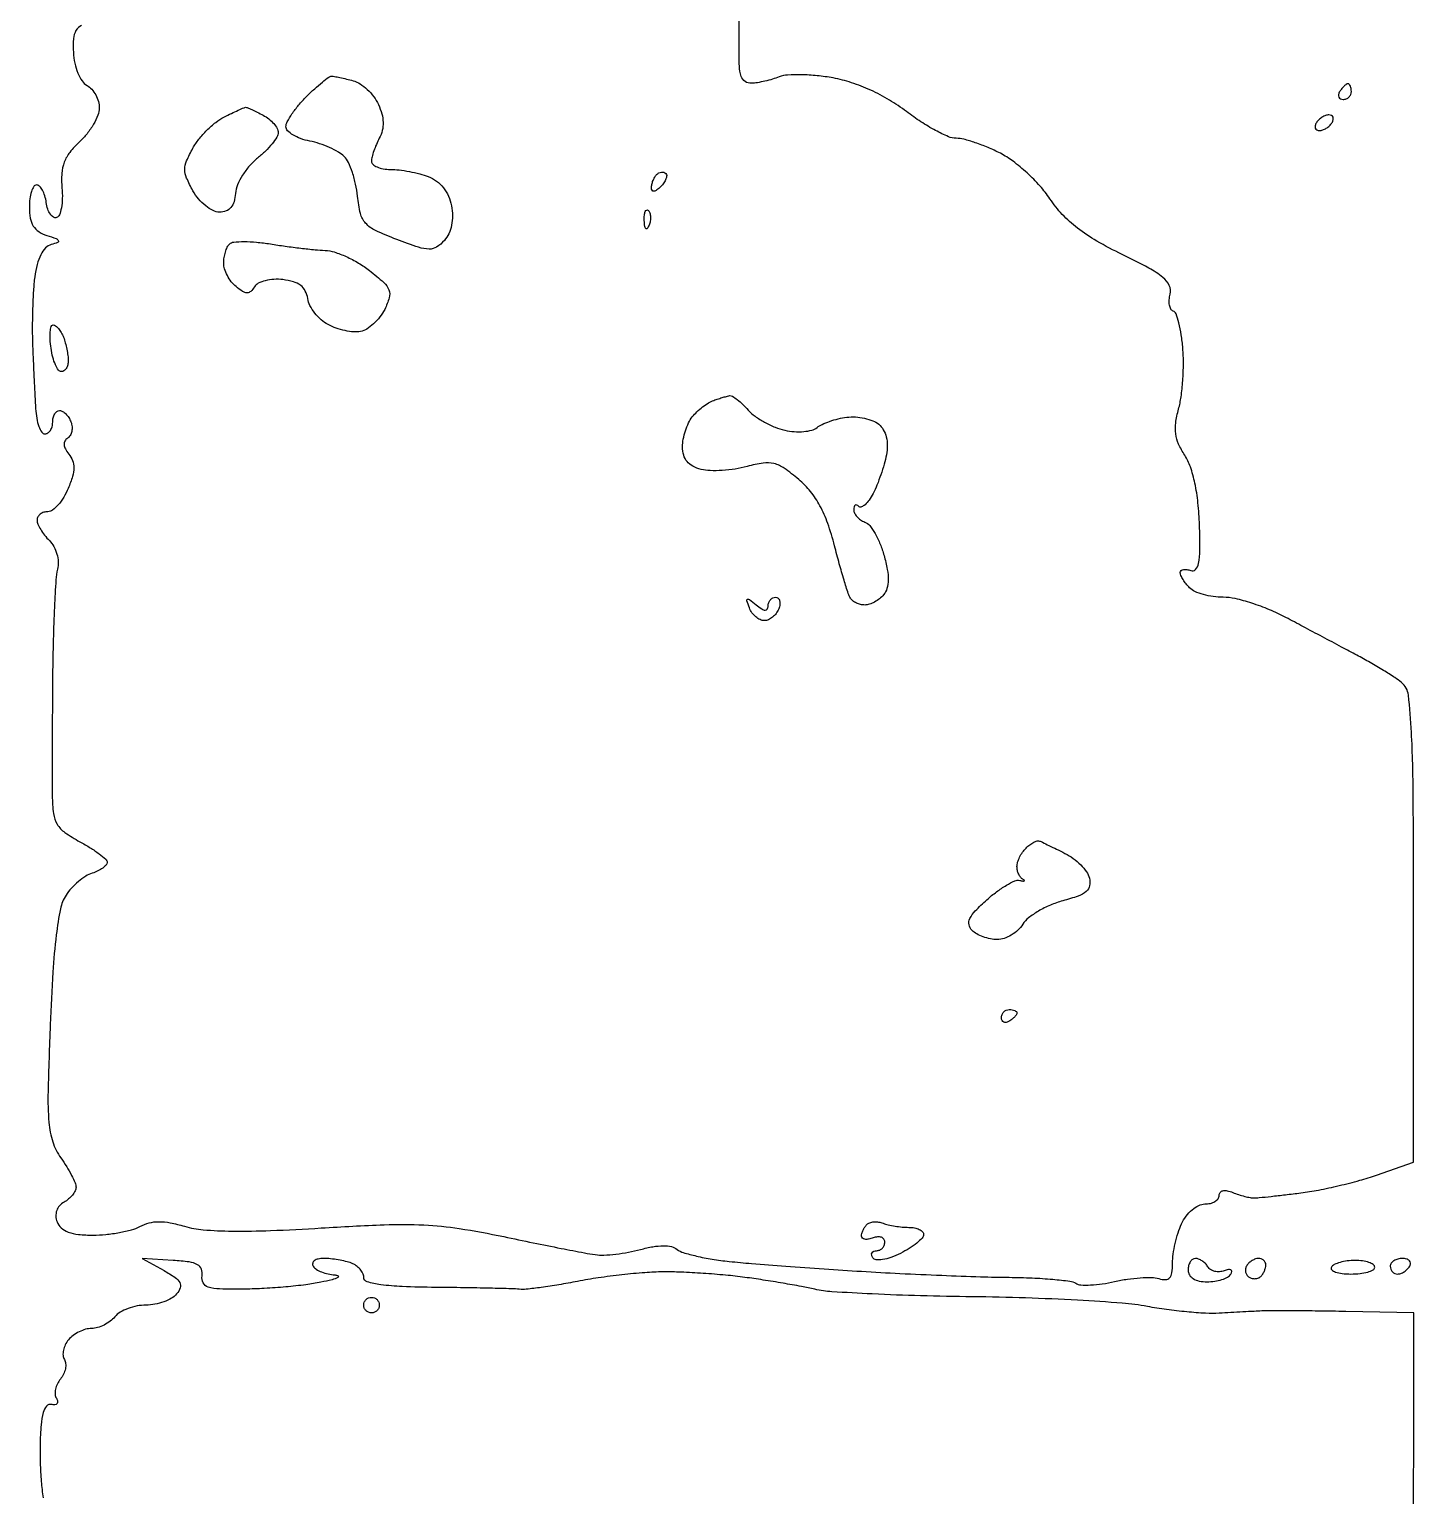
# Model space of a CAD drawing. Extents: x 0 to 102, y 0 to 135.
# Drawn here: x 86.46 to 101.54, y 15.95 to 31.89 of the extents above; entities that cross this region are included whole.
import ezdxf

# ---------------------------------------------------------------- set-up
doc = ezdxf.new("R2010")
doc.units = 0
doc.header["$MEASUREMENT"] = 0

msp = doc.modelspace()

# ---------------------------------------------------------------- linework, layer by layer
for points in [[(87.028245, 31.937678, 0.146501), (86.968474, 31.882203, 0.117442), (86.941599, 31.794674, 0.028364), (86.940472, 31.642059, 0.041037), (86.955671, 31.527018, 0.044708), (86.989287, 31.419392, 0.049467), (87.035461, 31.333023, 0.118242), (87.088522, 31.284026, -0.08346), (87.139821, 31.242819, -0.056355), (87.183215, 31.181379, -0.055236), (87.212646, 31.110181, -0.070522), (87.2226, 31.039957, -0.094697), (87.207515, 30.96102, -0.03795), (87.159132, 30.861755, -0.035832), (87.089216, 30.759783, -0.037701), (87.006538, 30.670681, 0.039254), (86.901813, 30.557115, 0.07573), (86.84101, 30.44975, 0.074918), (86.814559, 30.328364, 0.037697), (86.816188, 30.171209, -0.027073), (86.819867, 30.054756, -0.039267), (86.809496, 29.952462, -0.044737), (86.788346, 29.875729, -0.234807), (86.7573, 29.846738, -0.222058), (86.722956, 29.851827, -0.098354), (86.68961, 29.884829, -0.069682), (86.662202, 29.940799, -0.043817), (86.645666, 30.01185, 0.038382), (86.629538, 30.084721, 0.053191), (86.60345, 30.146285, 0.065793), (86.572044, 30.188599, 0.202946), (86.539916, 30.2022, 0.259864), (86.509647, 30.185329, 0.060496), (86.484323, 30.130545, 0.047486), (86.466924, 30.051719, 0.030595), (86.4612, 29.958267, 0.044067), (86.471626, 29.840203, 0.095715), (86.504155, 29.755585, 0.108386), (86.562681, 29.695682, 0.067684), (86.65155, 29.6532, -0.010351), (86.752105, 29.618593, -0.192686), (86.776574, 29.596568, -0.438987), (86.768723, 29.576333, -0.027303), (86.700453, 29.553801, 0.136673), (86.638387, 29.516945, 0.071996), (86.585926, 29.443387, 0.055678), (86.545494, 29.337434, 0.032125), (86.519811, 29.203218, 0.015916), (86.505857, 29.053633, 0.007349), (86.496773, 28.858387, 0.00727), (86.493224, 28.65268, 0.010018), (86.496426, 28.4679, 0.001303), (86.503707, 28.285816, 0.001022), (86.512522, 28.08839, 0.001033), (86.521476, 27.904792, 0.002541), (86.529018, 27.76995, 0.028983), (86.541602, 27.66462, 0.044128), (86.565722, 27.575767, 0.053966), (86.596672, 27.513467, 0.255843), (86.6304, 27.495, 0.148195), (86.662663, 27.504777, 0.098894), (86.690149, 27.532277, 0.082425), (86.708681, 27.573386, 0.064853), (86.715, 27.6219, -0.057609), (86.720611, 27.670436, -0.076852), (86.737192, 27.711523, -0.095748), (86.76173, 27.739058, -0.164455), (86.790549, 27.7488, -0.136521), (86.822955, 27.739784, -0.061742), (86.857904, 27.712319, -0.054508), (86.889921, 27.672114, -0.049338), (86.913754, 27.624609, -0.07011), (86.925596, 27.573206, -0.073818), (86.922439, 27.521466, -0.081527), (86.905268, 27.477328, -0.121473), (86.876397, 27.447878, 0.12698), (86.847066, 27.417301, 0.149408), (86.83852, 27.378238, 0.107033), (86.852909, 27.330799, 0.046278), (86.890387, 27.276045, -0.081057), (86.932264, 27.204731, -0.096724), (86.94592, 27.128097, -0.069917), (86.931013, 27.033378, -0.024252), (86.884232, 26.902876, -0.036549), (86.835393, 26.805713, -0.044837), (86.775701, 26.723576, -0.051038), (86.714553, 26.666525, -0.163629), (86.662436, 26.649, 0.076161), (86.617875, 26.642173, 0.089385), (86.580062, 26.622374, 0.100745), (86.554784, 26.592925, 0.127821), (86.5458, 26.558357, 0.101337), (86.554791, 26.514453, 0.033154), (86.584874, 26.455266, 0.03147), (86.627913, 26.392284, 0.030766), (86.678819, 26.334695, -0.070278), (86.727759, 26.269656, -0.056716), (86.76115, 26.188754, -0.05705), (86.775361, 26.10296, -0.073409), (86.767677, 26.023488, 0.045221), (86.749874, 25.907692, 0.003992), (86.733827, 25.611853, 0.005198), (86.721151, 25.258008, 0.004025), (86.714454, 24.8724, 0.000736), (86.711337, 24.474969, 0.000782), (86.709465, 24.085323, 0.000744), (86.708876, 23.749808, 0.003596), (86.710196, 23.559188, 0.028491), (86.723997, 23.365359, 0.103846), (86.764329, 23.249503, 0.104799), (86.847635, 23.16022, 0.029302), (87.0111, 23.059416, -0.016019), (87.124532, 22.993558, -0.022955), (87.220221, 22.927534, -0.020102), (87.292077, 22.86822, -0.21328), (87.3072, 22.834379, -0.185911), (87.296128, 22.80563, -0.052418), (87.259721, 22.772996, -0.045176), (87.207441, 22.741957, -0.034552), (87.145568, 22.717502, 0.065305), (87.074727, 22.684345, 0.032871), (86.995056, 22.625779, 0.031967), (86.919414, 22.553376, 0.040852), (86.860158, 22.477291, 0.096097), (86.799828, 22.329867, 0.018846), (86.754226, 22.045738, 0.015016), (86.717218, 21.642066, 0.005501), (86.688348, 21.069636, 0.003332), (86.664523, 20.341886, 0.026524), (86.673591, 20.005773, 0.059259), (86.715757, 19.796024, 0.075646), (86.804559, 19.620236, -0.016561), (86.867436, 19.52544, -0.019316), (86.920554, 19.431343, -0.018641), (86.959033, 19.349183, -0.10052), (86.9688, 19.301094, -0.117709), (86.95945, 19.261927, -0.052687), (86.930515, 19.217175, -0.048098), (86.888325, 19.174129, -0.047314), (86.838467, 19.13967, 0.084567), (86.789158, 19.099882, 0.09686), (86.758584, 19.047701, 0.095713), (86.749704, 18.98733, 0.080576), (86.762918, 18.923966, 0.123062), (86.808215, 18.859335, 0.09111), (86.88368, 18.814826, 0.062706), (86.995552, 18.789113, 0.025173), (87.152613, 18.7812, 0.024511), (87.293755, 18.788123, 0.021095), (87.440877, 18.808887, 0.021631), (87.572884, 18.83919, 0.055682), (87.663637, 18.875453, -0.061372), (87.763343, 18.913989, -0.060702), (87.869797, 18.927361, -0.049554), (87.993866, 18.915499, -0.024193), (88.148341, 18.877251, 0.053465), (88.352731, 18.839156, 0.016324), (88.667367, 18.825052, 0.012979), (89.086318, 18.830835, 0.005785), (89.637515, 18.859152, -0.005923), (90.320959, 18.894075, -0.021725), (90.754196, 18.89224, -0.026878), (91.137336, 18.853248, -0.013035), (91.6218, 18.764474, 0.001486), (91.943595, 18.697792, 0.0018), (92.245808, 18.637236, 0.001521), (92.500485, 18.587962, 0.012408), (92.617483, 18.56869, 0.045018), (92.711998, 18.564106, 0.018021), (92.841266, 18.57415, 0.017661), (92.980677, 18.595063, 0.021299), (93.109703, 18.62484, -0.024033), (93.244832, 18.655248, -0.042796), (93.358324, 18.665232, -0.054265), (93.448069, 18.655664, -0.118646), (93.50992, 18.625723, 0.099738), (93.575273, 18.591016, 0.015584), (93.717213, 18.553528, 0.01681), (93.889722, 18.519737, 0.013946), (94.0752, 18.495125, 0.005672), (94.318296, 18.472528, 0.001694), (94.689607, 18.443524, 0.001698), (95.106794, 18.413782, 0.001837), (95.5134, 18.387682, 0.002775), (95.932348, 18.364669, 0.002177), (96.386895, 18.344214, 0.002201), (96.809843, 18.328891, 0.005407), (97.1208, 18.322361, -0.008373), (97.370341, 18.315639, -0.011377), (97.595139, 18.300685, -0.008429), (97.780942, 18.280908, -0.11432), (97.84457, 18.257642, 0.131446), (97.899377, 18.239674, 0.024808), (98.00565, 18.239057, 0.024979), (98.133255, 18.251054, 0.020624), (98.26757, 18.276181, -0.020198), (98.4062, 18.302237, -0.020078), (98.546756, 18.317085, -0.020401), (98.670371, 18.320089, -0.070362), (98.74935, 18.307587, 0.074163), (98.821289, 18.296757, 0.215577), (98.866067, 18.31693, 0.149628), (98.890681, 18.371201, 0.0322), (98.8974, 18.475418, -0.036124), (98.904433, 18.572633, -0.020178), (98.92624, 18.689303, -0.020043), (98.95796, 18.806085, -0.030567), (98.99558, 18.904119, -0.055026), (99.044696, 18.98653, -0.054921), (99.110632, 19.056303, -0.060174), (99.182607, 19.103842, -0.116401), (99.24938, 19.1196, 0.058262), (99.308898, 19.126559, 0.077392), (99.359286, 19.14711, 0.09611), (99.393047, 19.177528, 0.162867), (99.405, 19.213251, -0.169502), (99.416444, 19.24604, -0.172909), (99.445713, 19.264257, -0.106912), (99.492672, 19.264318, -0.045425), (99.55305, 19.245475, 0.018557), (99.615939, 19.222076, 0.016828), (99.682462, 19.202556, 0.017121), (99.74317, 19.189137, 0.050544), (99.7857, 19.18563, 0.020344), (99.839276, 19.188815, 0.001937), (99.969705, 19.202422, 0.002471), (100.125127, 19.220022, 0.001945), (100.2933, 19.240572, 0.016644), (100.48437, 19.271164, 0.009853), (100.710087, 19.319689, 0.009854), (100.933674, 19.377059, 0.016672), (101.11815, 19.434978), (101.52, 19.576025), (101.52, 22.129253, 0.001482), (101.515755, 23.561295, 0.010762), (101.496873, 24.249002, 0.016495), (101.463599, 24.654073, 0.193131), (101.389554, 24.790743, 0.028465), (101.316519, 24.844646, 0.007363), (101.192851, 24.922901, 0.007466), (101.048967, 25.00808, 0.007545), (100.903104, 25.088618, 0.000264), (100.736958, 25.176998, 0.000137), (100.529421, 25.287183, 0.000136), (100.316177, 25.400248, 0.000207), (100.130912, 25.498316, 0.023031), (99.952136, 25.582563, 0.020441), (99.759182, 25.65375, 0.020943), (99.580155, 25.703431, 0.057265), (99.449882, 25.7184, -0.034363), (99.341044, 25.725889, -0.033243), (99.233016, 25.748222, -0.03508), (99.140839, 25.780875, -0.093979), (99.08352, 25.81992, -0.029014), (99.044667, 25.863564, -0.030497), (99.011821, 25.91072, -0.032027), (98.988777, 25.95462, -0.105226), (98.982, 25.986465, -0.210365), (98.99129, 26.007569, -0.139404), (99.015315, 26.019604, -0.08966), (99.051962, 26.019917, -0.049066), (99.095413, 26.007969, 0.303865), (99.148223, 26.019977, 0.142477), (99.18171, 26.085227, 0.047565), (99.195657, 26.229973, 0.008341), (99.19136, 26.503884, 0.018516), (99.174588, 26.745173, 0.025774), (99.140534, 26.958967, 0.029418), (99.091852, 27.13603, 0.063311), (99.029964, 27.262982, -0.04061), (98.963445, 27.385074, -0.07137), (98.932266, 27.495502, -0.067477), (98.93251, 27.614468, -0.032715), (98.963121, 27.763773, 0.033333), (98.990577, 27.898543, 0.01601), (99.008609, 28.074149, 0.015795), (99.01578, 28.259284, 0.021758), (99.009726, 28.4256, 0.017618), (98.99265, 28.573278, 0.025539), (98.966391, 28.701874, 0.02348), (98.935654, 28.801436, 0.228113), (98.905004, 28.831506, -0.189904), (98.879694, 28.852939, -0.079285), (98.864757, 28.895907, -0.062627), (98.861839, 28.952778, -0.045515), (98.872246, 29.015348, 0.180838), (98.862745, 29.108144, 0.105891), (98.792426, 29.196749, 0.049851), (98.639836, 29.298772, 0.010086), (98.348835, 29.446426, -0.018349), (98.074053, 29.591609, -0.033457), (97.863263, 29.73264, -0.039458), (97.698315, 29.881874, -0.043), (97.564015, 30.051198, 0.036562), (97.456511, 30.190376, 0.024335), (97.31476, 30.333826, 0.024527), (97.162736, 30.460232, 0.043242), (97.024316, 30.546663, 0.018113), (96.890119, 30.609107, 0.01795), (96.751356, 30.661878, 0.018132), (96.626877, 30.699193, 0.063833), (96.544136, 30.7098, -0.102516), (96.458757, 30.727491, -0.020999), (96.319337, 30.794947, -0.02129), (96.161215, 30.888699, -0.018592), (96.004113, 30.99966, 0.028761), (95.817538, 31.125833, 0.02694), (95.613686, 31.232802, 0.027575), (95.405042, 31.314746, 0.034842), (95.204197, 31.365912, 0.019481), (95.031258, 31.390431, 0.02026), (94.859187, 31.401003, 0.020442), (94.710248, 31.39802, 0.078222), (94.6199, 31.378098, -0.021394), (94.546919, 31.35307, -0.015114), (94.463092, 31.331006, -0.015291), (94.381536, 31.314766, -0.030857), (94.316383, 31.307946, -0.161756), (94.248487, 31.327333, -0.163379), (94.206021, 31.383424, -0.071775), (94.185595, 31.495151, -0.013426), (94.183368, 31.70385, 0.004137), (94.184768, 31.880857, 0.002874), (94.183544, 32.080849, 0.002898)], [(101.51808, 14.558685), (101.523085, 17.9352), (100.781293, 17.950283, 0.001508), (100.484867, 17.955416, 0.001844), (100.207699, 17.958357, 0.001538), (99.97465, 17.959253, 0.013149), (99.8703, 17.956589, 0.000479), (99.78517, 17.952091, 0.000172), (99.663823, 17.945522, 0.00017), (99.530768, 17.938227, 0.000202), (99.405, 17.931239, -0.027138), (99.258016, 17.930996, -0.01033), (99.053581, 17.946001, -0.010195), (98.831648, 17.971482, -0.012299), (98.624478, 18.004767, 0.026654), (98.351111, 18.040674, 0.005477), (97.865501, 18.072945, 0.005748), (97.299796, 18.097799, 0.005378), (96.720978, 18.110335, -0.004102), (96.15591, 18.12113, -0.005129), (95.631775, 18.140827, -0.004176), (95.192798, 18.165512, -0.039214), (95.0058, 18.192419, 0.00944), (94.859929, 18.222357, 0.00382), (94.659998, 18.257893, 0.003778), (94.444231, 18.29287, 0.004791), (94.2444, 18.321759, 0.0103), (94.035499, 18.345549, 0.006552), (93.791526, 18.365031, 0.006581), (93.551548, 18.377863, 0.012127), (93.3561, 18.380992, 0.016914), (93.15783, 18.372645, 0.008494), (92.908249, 18.349396, 0.008424), (92.650693, 18.316582, 0.012345), (92.4255, 18.278331, -0.006544), (92.221849, 18.241302, -0.007906), (92.029731, 18.212078, -0.006853), (91.867682, 18.192301, -0.052299), (91.791, 18.192054, 0.018421), (91.70703, 18.197471, 0.001295), (91.471503, 18.203362, 0.001831), (91.190532, 18.208631, 0.001379), (90.88155, 18.212441, -0.007346), (90.51848, 18.221253, -0.025139), (90.283357, 18.242288, -0.035203), (90.135541, 18.273774, -0.334319), (90.099, 18.322316, 0.113776), (90.089094, 18.365286, 0.06587), (90.059691, 18.409707, 0.060508), (90.016349, 18.448782, 0.061677), (89.965181, 18.476049, 0.032243), (89.901919, 18.495753, 0.01714), (89.821534, 18.512316, 0.016993), (89.737895, 18.523671, 0.025245), (89.664088, 18.5274, 0.050093), (89.603686, 18.521333, 0.108954), (89.56131, 18.502549, 0.184715), (89.543479, 18.474803, 0.192174), (89.5491, 18.4428, 0.115593), (89.582173, 18.409617, 0.044788), (89.640475, 18.380193, 0.041292), (89.711957, 18.358447, 0.040108), (89.786743, 18.348471, -0.138338), (89.819248, 18.337433, -0.565625), (89.818246, 18.321039, -0.057743), (89.754035, 18.29651, -0.011393), (89.6337, 18.268747, -0.019755), (89.469537, 18.241502, -0.00871), (89.250721, 18.21788, -0.008605), (89.017566, 18.200851, -0.011439), (88.805141, 18.193875, -0.008607), (88.53106, 18.195867, -0.068614), (88.406469, 18.216165, -0.200008), (88.351888, 18.261518, -0.163696), (88.339841, 18.33705, 0.127736), (88.333372, 18.410596, 0.185507), (88.29142, 18.459535, 0.090679), (88.199837, 18.489317, 0.017659), (88.0263, 18.506419), (87.6879, 18.527737), (87.926207, 18.395003, -0.021599), (88.047247, 18.320561, -0.120431), (88.098058, 18.264523, -0.213053), (88.102372, 18.208577, -0.087691), (88.063898, 18.141034, -0.089543), (88.008628, 18.094532, -0.04312), (87.92437, 18.055413, -0.040908), (87.826819, 18.02876, -0.046267), (87.7302, 18.0198, 0.04824), (87.633234, 18.010423, 0.041514), (87.534649, 17.982523, 0.04355), (87.448934, 17.94156, 0.086518), (87.3918, 17.8929, -0.059806), (87.340557, 17.844332, -0.043899), (87.273803, 17.803277, -0.044601), (87.202559, 17.775274, -0.071461), (87.138, 17.766, 0.069729), (87.073661, 17.756984, 0.04459), (87.003101, 17.729812, 0.044083), (86.937336, 17.689959, 0.061364), (86.887276, 17.642806, 0.059674), (86.852419, 17.588843, 0.061705), (86.831772, 17.528772, 0.068447), (86.827722, 17.471927, 0.122613), (86.8419, 17.4276, -0.119537), (86.856289, 17.383536, -0.068878), (86.852932, 17.327517, -0.062511), (86.833276, 17.268648, -0.06148), (86.7996, 17.2161, 0.06043), (86.765847, 17.163673, 0.062048), (86.745976, 17.105156, 0.068637), (86.742287, 17.049652, 0.121309), (86.756305, 17.00621, -0.090635), (86.76911, 16.973468, -0.225864), (86.762853, 16.949192, -0.199629), (86.738968, 16.936751, -0.072803), (86.700138, 16.939054, 0.275219), (86.648174, 16.921106, 0.108094), (86.611399, 16.851448, 0.04973), (86.588443, 16.71853, 0.012594), (86.578254, 16.499327, 0.013661), (86.579432, 16.304841, 0.012222), (86.591096, 16.103328, 0.012358), (86.610475, 15.922867, 0.036919)]]:
    msp.add_lwpolyline(points, format="xyb")
for points in [[(89.750986, 31.385445, -0.040695), (89.781289, 31.382294, -0.006298), (89.840536, 31.370436, -0.006988), (89.910202, 31.354557, -0.006026), (89.982937, 31.335975, -0.078033), (90.058839, 31.302267, -0.044581), (90.138084, 31.24041, -0.043219), (90.20852, 31.162101, -0.054707), (90.258276, 31.078495, -0.039584), (90.295683, 30.975509, -0.060387), (90.30975, 30.881573, -0.066689), (90.300519, 30.794118, -0.063348), (90.268589, 30.710527, 0.020907), (90.236058, 30.643111, 0.019707), (90.208566, 30.571887, 0.020114), (90.189264, 30.506907, 0.06221), (90.1836, 30.461562, 0.212145), (90.198919, 30.427081, 0.080685), (90.24411, 30.397885, 0.061403), (90.310727, 30.378011, 0.041842), (90.389593, 30.3714, -0.02991), (90.48336, 30.365786, -0.017059), (90.59557, 30.3484, -0.016994), (90.7077, 30.323111, -0.026886), (90.801526, 30.293102, -0.068623), (90.890886, 30.244243, -0.065522), (90.965282, 30.172357, -0.063302), (91.020566, 30.081222, -0.05694), (91.053747, 29.975852, -0.045704), (91.064648, 29.867175, -0.053046), (91.054549, 29.763783, -0.057432), (91.024409, 29.67225, -0.074766), (90.975962, 29.59864, -0.068498), (90.891561, 29.527164, -0.148107), (90.810409, 29.504546, -0.075896), (90.696099, 29.524612, -0.009382), (90.457234, 29.610191, -0.018019), (90.226992, 29.707218, -0.099923), (90.119345, 29.786373, -0.125484), (90.063048, 29.892454, -0.035295), (90.031521, 30.078709, 0.028853), (90.011163, 30.209158, 0.028096), (89.975803, 30.337584, 0.029271), (89.931847, 30.446564, 0.086084), (89.885445, 30.512441, 0.064978), (89.823281, 30.560252, 0.026543), (89.728212, 30.608877, 0.025717), (89.619195, 30.650945, 0.029875), (89.51171, 30.679208, -0.036744), (89.41267, 30.706709, -0.049995), (89.328996, 30.746532, -0.060416), (89.271175, 30.791854, -0.198889), (89.253, 30.835739, -0.124407), (89.266736, 30.890091, -0.025589), (89.318517, 30.975263, -0.025455), (89.390655, 31.070487, -0.021549), (89.476036, 31.163564, -0.011062), (89.565255, 31.248919, -0.015543), (89.648805, 31.320744, -0.011744), (89.720456, 31.375837, -0.16504)], [(100.805893, 31.302, 0.151918), (100.788065, 31.296455, 0.038439), (100.764186, 31.277149, 0.035638), (100.739057, 31.249783, 0.029505), (100.7163, 31.2174, 0.082592), (100.703059, 31.185074, 0.161196), (100.705691, 31.157651, 0.182303), (100.723579, 31.139423, 0.108972), (100.753607, 31.1328, 0.093332), (100.787807, 31.13924, 0.09642), (100.816882, 31.157651, 0.099167), (100.836342, 31.18512, 0.105053), (100.8432, 31.2174, 0.042167), (100.840464, 31.249789, 0.061769), (100.832241, 31.277149, 0.081139), (100.820159, 31.295701, 0.210953)], [(88.814412, 31.046953, -0.112144), (88.831671, 31.043871, -0.006433), (88.881346, 31.022108, -0.00955), (88.940132, 30.994081, -0.006853), (89.004762, 30.960623, -0.043541), (89.067367, 30.919747, -0.046766), (89.120331, 30.869516, -0.051833), (89.156785, 30.817893, -0.128518), (89.1684, 30.773451, -0.139512), (89.154214, 30.7236, -0.030974), (89.102432, 30.650511, -0.029886), (89.029794, 30.570652, -0.024962), (88.943827, 30.494788, 0.046161), (88.856776, 30.411152, 0.038779), (88.78079, 30.308158, 0.040444), (88.726042, 30.202291, 0.080896), (88.704165, 30.11091, -0.05217), (88.687849, 30.020105, -0.105971), (88.653669, 29.956511, -0.125814), (88.600988, 29.919207, -0.091714), (88.530132, 29.9061, -0.117176), (88.459837, 29.922803, -0.052816), (88.379648, 29.974441, -0.048245), (88.302609, 30.049752, -0.047609), (88.241044, 30.13875, -0.026093), (88.17256, 30.277724, -0.101396), (88.153263, 30.3712, -0.10181), (88.172322, 30.464531, -0.026421), (88.240357, 30.602826, -0.041121), (88.30518, 30.699177, -0.028215), (88.393163, 30.797328, -0.028523), (88.489331, 30.88279, -0.050305), (88.578757, 30.939979, -0.004347), (88.66075, 30.980577, -0.006232), (88.73417, 31.015015, -0.003556), (88.796482, 31.042768, -0.091566)], [(100.599386, 30.9636, 0.085235), (100.563158, 30.957379, 0.053414), (100.524278, 30.938749, 0.051777), (100.488773, 30.911362, 0.064269), (100.4625, 30.879, 0.076764), (100.44881, 30.84665, 0.154201), (100.450424, 30.819251, 0.186277), (100.46677, 30.801104, 0.117858), (100.494814, 30.7944, 0.085235), (100.531042, 30.800621, 0.053414), (100.569922, 30.819251, 0.051777), (100.605427, 30.846638, 0.064269), (100.6317, 30.879, 0.076764), (100.64539, 30.91135, 0.154201), (100.643776, 30.938749, 0.186277), (100.62743, 30.956896, 0.117858)], [(93.38571, 30.32769, -0.212536), (93.394985, 30.303531, -0.080535), (93.387173, 30.267412, -0.061283), (93.364433, 30.225403, -0.041736), (93.32931, 30.18387, -0.034019), (93.28783, 30.147681, -0.131573), (93.25649, 30.134881, -0.290264), (93.237125, 30.143972, -0.142677), (93.2292, 30.17118, -0.054831), (93.233336, 30.208785, -0.038674), (93.245767, 30.249488, -0.039129), (93.263994, 30.287033, -0.063896), (93.2856, 30.315, -0.075941), (93.31044, 30.333256, -0.089268), (93.338272, 30.341993, -0.100736), (93.364696, 30.340015, -0.128169)], [(93.195712, 29.925487, -0.126455), (93.212061, 29.897829, -0.060344), (93.218758, 29.856772, -0.05415), (93.215592, 29.809603, -0.051402), (93.202391, 29.763337, -0.054073), (93.183648, 29.728087, -0.470617), (93.16823, 29.726628, -0.168741), (93.156274, 29.751311, -0.018894), (93.151279, 29.81445, -0.028489), (93.152209, 29.873347, -0.077125), (93.161576, 29.913954, -0.208169), (93.177197, 29.929397, -0.296942)], [(89.083264, 29.560952, 0.005944), (89.244864, 29.536607, 0.005126), (89.415173, 29.514793, 0.005165), (89.570051, 29.498188, 0.014881), (89.677815, 29.490987, -0.068776), (89.77862, 29.473237, -0.02856), (89.907884, 29.423289, -0.027592), (90.042308, 29.353134, -0.031933), (90.16148, 29.2716, -0.017022), (90.316621, 29.141481, -0.116979), (90.372929, 29.060218, -0.166356), (90.376576, 28.976161, -0.044086), (90.326741, 28.849349, -0.048189), (90.274916, 28.76648, -0.043082), (90.206389, 28.691623, -0.045583), (90.132374, 28.635087, -0.093003), (90.064606, 28.608355, -0.067259), (89.990408, 28.6042, -0.032527), (89.896098, 28.617819, -0.031532), (89.798089, 28.6451, -0.039237), (89.711494, 28.683043, -0.057577), (89.634594, 28.736381, -0.046455), (89.565541, 28.809545, -0.048092), (89.514015, 28.890369, -0.082596), (89.489963, 28.966337, 0.083671), (89.463584, 29.049043, 0.111159), (89.413054, 29.109386, 0.092021), (89.33354, 29.14965, 0.042916), (89.21988, 29.172624, 0.042833), (89.121393, 29.175388, 0.047994), (89.027676, 29.16089, 0.053941), (88.951829, 29.132586, 0.138952), (88.909077, 29.093464, -0.066767), (88.869261, 29.044917, -0.194528), (88.82954, 29.02968, -0.139933), (88.781221, 29.044416, -0.029669), (88.709548, 29.097049, -0.055993), (88.658518, 29.150076, -0.043319), (88.615371, 29.217726, -0.044494), (88.585905, 29.288957, -0.075972), (88.5762, 29.352459, -0.038603), (88.580842, 29.412489, -0.034977), (88.594681, 29.473163, -0.036766), (88.614949, 29.52578, -0.086267), (88.639114, 29.560114, -0.176032), (88.684468, 29.581295, -0.021634), (88.795536, 29.586313, -0.023464), (88.932663, 29.580133, -0.017368)], [(86.720601, 28.6794, -0.167141), (86.747574, 28.670124, -0.052648), (86.778694, 28.640091, -0.045902), (86.80871, 28.596796, -0.037035), (86.832849, 28.545581, -0.024761), (86.852522, 28.485591, -0.016939), (86.869116, 28.415827, -0.017107), (86.88055, 28.347337, -0.032815), (86.8842, 28.291781, -0.060622), (86.878617, 28.2459, -0.079282), (86.862169, 28.207044, -0.097284), (86.837806, 28.181029, -0.157335), (86.809202, 28.1718, -0.246404), (86.777816, 28.188267, -0.047041), (86.745293, 28.246354, -0.04044), (86.716685, 28.32838, -0.027258), (86.696954, 28.4256, -0.022203), (86.687061, 28.522901, -0.037476), (86.688535, 28.604846, -0.045379), (86.699396, 28.663339, -0.335974)], [(94.083238, 27.911321, -0.180381), (94.111005, 27.904966, -0.021997), (94.162495, 27.867744, -0.023811), (94.221703, 27.816074, -0.017526), (94.28236, 27.753595, 0.053013), (94.357289, 27.686633, 0.029911), (94.460434, 27.621452, 0.029537), (94.573605, 27.56752, 0.042389), (94.679638, 27.534612, 0.037037), (94.782276, 27.519922, 0.037877), (94.885182, 27.520703, 0.040686), (94.973871, 27.535438, 0.110656), (95.030415, 27.563904, -0.063427), (95.084971, 27.598117, -0.02482), (95.16754, 27.631461, -0.024088), (95.261517, 27.659096, -0.027573), (95.353588, 27.676107, -0.047425), (95.447473, 27.679187, -0.038953), (95.546846, 27.665198, -0.040469), (95.636801, 27.637508, -0.078464), (95.701304, 27.599183, -0.088118), (95.751464, 27.539907, -0.069842), (95.783191, 27.462069, -0.062149), (95.794639, 27.369813, -0.047084), (95.784976, 27.268174, -0.021935), (95.761122, 27.167541, -0.013498), (95.724714, 27.051329, -0.013527), (95.682409, 26.93813, -0.023473), (95.64043, 26.846992, -0.032288), (95.59759, 26.776028, -0.058123), (95.552632, 26.72516, -0.09014), (95.51272, 26.70063, -0.297511), (95.48392, 26.70668, 0.09794), (95.462908, 26.720753, 0.243265), (95.444991, 26.719274, 0.190806), (95.432735, 26.702608, 0.064339), (95.4288, 26.672151, 0.117341), (95.437783, 26.634401, 0.065413), (95.464529, 26.595126, 0.059617), (95.503921, 26.560353, 0.059494), (95.550432, 26.535828, -0.135178), (95.603117, 26.496998, -0.03616), (95.66199, 26.409948, -0.033903), (95.717021, 26.297346, -0.029358), (95.759401, 26.172845, -0.021244), (95.79444, 26.021093, -0.049124), (95.804508, 25.904682, -0.067677), (95.791183, 25.814722, -0.102993), (95.75431, 25.745169, -0.052123), (95.710706, 25.702554, -0.042529), (95.656266, 25.666515, -0.044159), (95.599774, 25.641861, -0.080986), (95.550334, 25.6338, -0.059113), (95.504289, 25.639263, -0.05061), (95.458183, 25.655433, -0.053071), (95.418862, 25.679244, -0.091931), (95.393272, 25.707443, -0.060558), (95.369679, 25.758535, -0.004492), (95.323768, 25.905567, -0.006184), (95.272609, 26.08261, -0.004653), (95.220578, 26.278493, 0.021946), (95.146779, 26.522054, 0.039382), (95.062244, 26.71298, 0.045822), (94.959434, 26.86749, 0.046633), (94.830746, 26.9997, 0.023801), (94.673877, 27.120971, 0.091199), (94.562055, 27.172068, 0.09876), (94.444126, 27.17795, 0.030599), (94.269491, 27.141052, -0.028473), (94.140381, 27.1132, -0.022999), (93.99937, 27.09769, -0.023572), (93.867586, 27.095525, -0.053851), (93.769245, 27.109214, -0.059024), (93.67891, 27.14361, -0.100104), (93.616291, 27.19438, -0.104398), (93.579963, 27.26383, -0.068581), (93.5676, 27.353542, -0.045969), (93.575333, 27.437475, -0.032257), (93.598664, 27.529524, -0.032684), (93.632814, 27.615505, -0.056837), (93.67335, 27.680599, -0.035382), (93.723126, 27.734975, -0.025967), (93.785313, 27.788091, -0.026442), (93.849776, 27.832391, -0.05154), (93.906, 27.859289, -0.007081), (93.958276, 27.877141, -0.007343), (94.01041, 27.893282, -0.00712), (94.055907, 27.905937, -0.031299)], [(94.369363, 25.635407, 0.025256), (94.428228, 25.591376, 0.125429), (94.466839, 25.577624, 0.296009), (94.489284, 25.589394, 0.128765), (94.4982, 25.623441, -0.08498), (94.504408, 25.659704, -0.093486), (94.522271, 25.690506, -0.100417), (94.548887, 25.711106, -0.115131), (94.580145, 25.7184, -0.184534), (94.607266, 25.708038, -0.147206), (94.623714, 25.681123, -0.100118), (94.626042, 25.640091, -0.055937), (94.613394, 25.5915, -0.068785), (94.586652, 25.542985, -0.062945), (94.547043, 25.501877, -0.066733), (94.50113, 25.474044, -0.10329), (94.4559, 25.4646, -0.111538), (94.410331, 25.474893, -0.066117), (94.363408, 25.505392, -0.061053), (94.322303, 25.55037, -0.063104), (94.293815, 25.603466, -0.012731), (94.266792, 25.679629, -0.389672), (94.274484, 25.696505, -0.27071), (94.296631, 25.693638, -0.008807)], [(97.451593, 23.067284, -0.00939), (97.482453, 23.053131, -0.001014), (97.553087, 23.018943, -0.001245), (97.637014, 22.977851, -0.001003), (97.727024, 22.933279, -0.043393), (97.816364, 22.878684, -0.039021), (97.898412, 22.807693, -0.041184), (97.961927, 22.731856, -0.090018), (97.993778, 22.663372, -0.115442), (97.995903, 22.581382, -0.167102), (97.959268, 22.51958, -0.090888), (97.871277, 22.468816, -0.019744), (97.703218, 22.416366, 0.03447), (97.568623, 22.369971, 0.03225), (97.438528, 22.304649, 0.033859), (97.330796, 22.23134, 0.087057), (97.268063, 22.161512, -0.066885), (97.215613, 22.098196, -0.051987), (97.143883, 22.044619, -0.053134), (97.064765, 22.008192, -0.081508), (96.99047, 21.996, -0.049453), (96.916442, 22.00334, -0.037905), (96.838113, 22.025307, -0.038905), (96.767295, 22.057526, -0.07028), (96.716472, 22.095768, -0.150827), (96.684221, 22.156819, -0.160673), (96.693104, 22.223713, -0.079843), (96.751763, 22.307643, -0.018161), (96.877329, 22.428222, -0.021613), (96.984237, 22.515669, -0.027813), (97.08994, 22.58595, -0.027818), (97.181841, 22.633275, -0.163261), (97.235127, 22.638419, 0.014723), (97.269915, 22.63144, 0.134903), (97.285117, 22.63296, 0.570612), (97.286199, 22.639424, 0.047463), (97.26885, 22.651416, -0.102908), (97.244548, 22.672516, -0.055273), (97.224038, 22.706712, -0.051652), (97.210111, 22.747826, -0.055908), (97.2054, 22.78983, -0.075213), (97.212436, 22.836342, -0.038467), (97.234229, 22.891354, -0.037128), (97.265982, 22.945759, -0.045751), (97.303543, 22.990903, -0.034092), (97.344779, 23.026869, -0.043224), (97.387517, 23.053824, -0.049185), (97.425704, 23.068988, -0.174466)], [(97.1208, 21.2346, -0.042167), (97.153189, 21.231864, -0.061769), (97.180549, 21.223641, -0.081139), (97.199101, 21.211559, -0.210953), (97.2054, 21.197293, -0.151918), (97.199855, 21.179465, -0.038439), (97.180549, 21.155586, -0.035638), (97.153183, 21.130457, -0.029505), (97.1208, 21.1077, -0.082592), (97.088474, 21.094459, -0.161196), (97.061051, 21.097091, -0.182303), (97.042823, 21.114979, -0.108972), (97.0362, 21.145007, -0.093332), (97.04264, 21.179207, -0.09642), (97.061051, 21.208282, -0.099167), (97.08852, 21.227742, -0.105053)], [(95.74855, 18.910731, 0.034809), (95.804958, 18.893478, 0.016942), (95.878914, 18.878998, 0.016715), (95.957225, 18.869076, 0.023156), (96.027919, 18.8658, -0.046348), (96.090032, 18.86003, -0.066299), (96.14253, 18.842769, -0.08639), (96.177958, 18.817347, -0.196478), (96.1902, 18.787396, -0.192914), (96.174957, 18.74936, -0.032131), (96.115868, 18.694942, -0.031214), (96.034057, 18.63683, -0.023122), (95.937153, 18.582756, -0.028961), (95.834717, 18.538862, -0.046842), (95.743, 18.515119, -0.059824), (95.672072, 18.512267, -0.23887), (95.63606, 18.53426, -0.09223), (95.624566, 18.563928, -0.170758), (95.628446, 18.589164, -0.174824), (95.647134, 18.606018, -0.097226), (95.677607, 18.612, 0.103658), (95.711793, 18.619164, 0.098917), (95.740882, 18.63951, 0.096792), (95.760375, 18.669904, 0.094603), (95.7672, 18.705651, 0.158089), (95.756942, 18.737285, 0.151946), (95.729923, 18.757488, 0.112257), (95.688852, 18.762311, 0.06502), (95.6403, 18.750606, -0.04548), (95.591669, 18.736858, -0.08379), (95.550677, 18.736144, -0.133446), (95.523782, 18.747997, -0.226347), (95.5134, 18.769755, -0.070085), (95.517664, 18.800024, -0.038918), (95.53074, 18.835011, -0.037933), (95.549836, 18.869045, -0.049606), (95.572431, 18.896631, -0.115981), (95.603612, 18.91594, -0.060988), (95.648516, 18.925123, -0.055708), (95.699381, 18.923525, -0.055983)], [(99.146207, 18.5274, 0.156819), (99.115845, 18.517637, 0.097386), (99.089985, 18.490123, 0.079459), (99.072528, 18.449026, 0.06085), (99.0666, 18.4005, 0.1393), (99.0814, 18.348408, 0.117066), (99.122168, 18.307747, 0.088683), (99.187596, 18.282059, 0.049343), (99.273107, 18.2736, 0.037216), (99.355944, 18.279774, 0.041135), (99.434136, 18.298167, 0.045149), (99.497154, 18.325069, 0.131628), (99.531301, 18.357231, 0.10643), (99.541377, 18.385579, 0.316285), (99.532303, 18.402874, 0.170102), (99.504769, 18.406696, 0.041869), (99.460251, 18.393763, -0.075388), (99.409154, 18.382556, -0.075928), (99.357163, 18.387046, -0.081888), (99.312278, 18.406081, -0.113659), (99.281665, 18.437033, 0.057234), (99.254396, 18.471599, 0.050095), (99.218836, 18.500855, 0.05284), (99.180773, 18.520803, 0.09457)], [(99.832993, 18.5274, 0.08447), (99.798942, 18.521606, 0.05343), (99.762473, 18.504266, 0.051896), (99.729234, 18.478771, 0.064898), (99.704713, 18.448646, 0.093091), (99.691779, 18.415093, 0.096347), (99.692128, 18.379558, 0.099213), (99.705642, 18.347567, 0.105322), (99.73022, 18.324046, 0.08028), (99.762632, 18.310595, 0.074487), (99.798501, 18.307559, 0.077824), (99.83224, 18.315089, 0.10298), (99.8585, 18.3323, 0.055296), (99.879213, 18.358182, 0.038722), (99.896708, 18.391217, 0.039128), (99.908661, 18.425955, 0.063383), (99.9126, 18.4569, 0.112153), (99.906491, 18.483794, 0.100145), (99.889215, 18.506691, 0.094392), (99.863389, 18.522052, 0.087308)], [(100.883957, 18.50625, 0.032068), (100.79905, 18.500799, 0.037611), (100.720057, 18.484505, 0.04097), (100.657059, 18.460757, 0.144706), (100.625164, 18.432225, 0.35679), (100.62889, 18.404128, 0.105163), (100.668874, 18.379945, 0.056426), (100.7421, 18.363441, 0.027244), (100.838207, 18.3582, 0.027057), (100.93737, 18.36357, 0.042626), (101.02098, 18.379945, 0.052387), (101.079831, 18.403675, 0.277522), (101.097, 18.432225, 0.248581), (101.08194, 18.460645, 0.065547), (101.034419, 18.484505, 0.05066), (100.965564, 18.500858, 0.032999)], [(101.398093, 18.5274, 0.062283), (101.347662, 18.521094, 0.080552), (101.304944, 18.502549, 0.097988), (101.276354, 18.475065, 0.153634), (101.2662, 18.4428, 0.092995), (101.272259, 18.410505, 0.096318), (101.289585, 18.383051, 0.099231), (101.315433, 18.364677, 0.105429), (101.345807, 18.3582, 0.089642), (101.380119, 18.364401, 0.053229), (101.417389, 18.383051, 0.051032), (101.451795, 18.410439, 0.06081), (101.4777, 18.4428, 0.139169), (101.486832, 18.474918, 0.191142), (101.475883, 18.502549, 0.138808), (101.444761, 18.521202, 0.066118)], [(90.1836, 18.1044, -0.099038), (90.215887, 18.097941, -0.097945), (90.243349, 18.079549, -0.097945), (90.261741, 18.052087, -0.099038), (90.2682, 18.0198, -0.099038), (90.261741, 17.987513, -0.097945), (90.243349, 17.960051, -0.097945), (90.215887, 17.941659, -0.099038), (90.1836, 17.9352, -0.099038), (90.151313, 17.941659, -0.097945), (90.123851, 17.960051, -0.097945), (90.105459, 17.987513, -0.099038), (90.099, 18.0198, -0.099038), (90.105459, 18.052087, -0.097945), (90.123851, 18.079549, -0.097945), (90.151313, 18.097941, -0.099038)]]:
    msp.add_lwpolyline(points, format="xyb", close=True)

doc.saveas('drawing.dxf')
